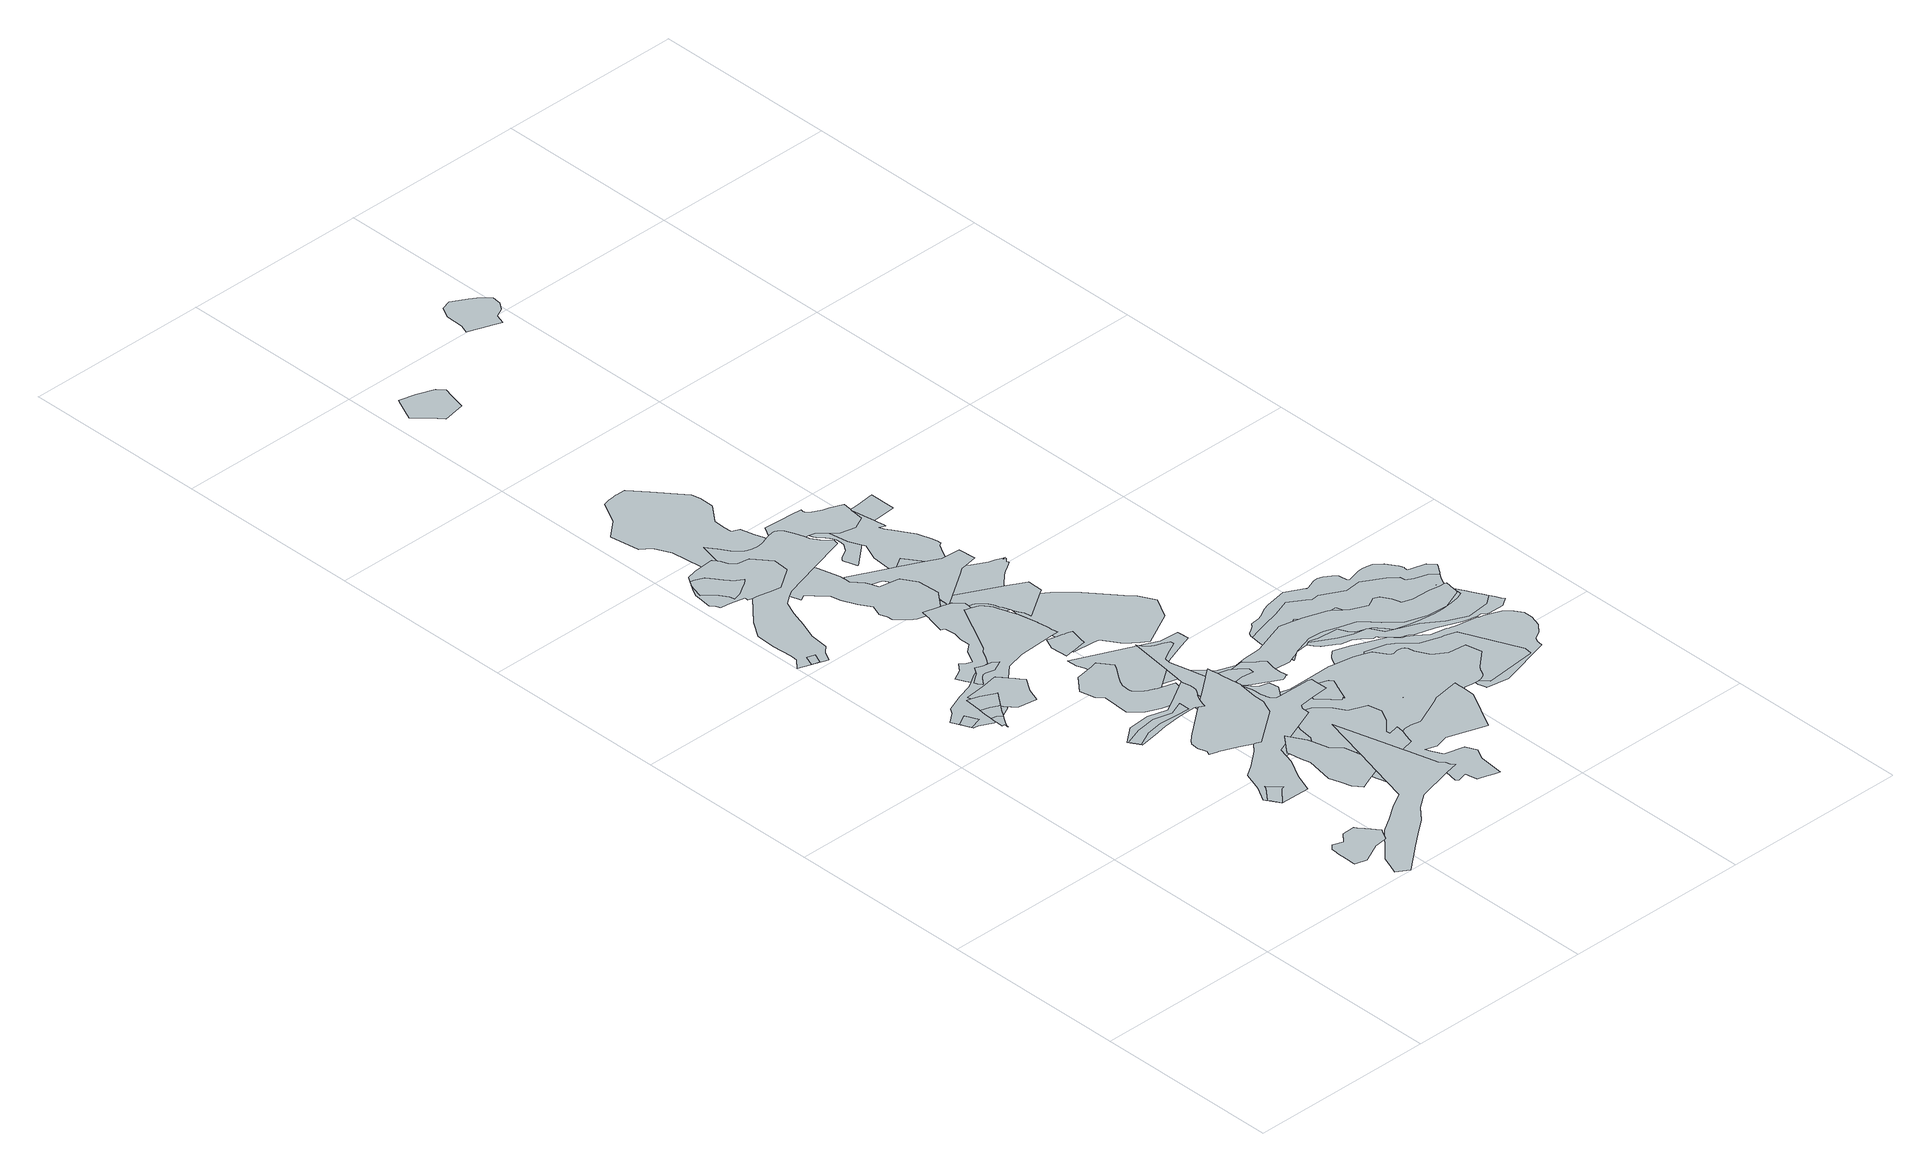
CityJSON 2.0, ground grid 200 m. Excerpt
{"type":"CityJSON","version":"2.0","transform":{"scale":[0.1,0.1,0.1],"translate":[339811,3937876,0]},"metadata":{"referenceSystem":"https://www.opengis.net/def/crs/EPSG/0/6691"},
"CityObjects":{
"object1":{"type":"GenericCityObject","attributes":{"prefecture":"14","disasterType":"2","areaType":"2","zoneNumber":82034,"zoneName":"石上沢左支4","status":"0"},"geometry":[{"type":"MultiSurface","lod":"1","boundaries":[[[0,1,2,3,4]]]}]},
"object2":{"type":"GenericCityObject","attributes":{"prefecture":"14","disasterType":"1","areaType":"1","zoneNumber":"151-H24-43008","zoneName":"青山8","status":"0"},"geometry":[{"type":"MultiSurface","lod":"1","boundaries":[[[5,6,7,8,9,10,11,12,13,14,15,16,17,18,19,20,21,22,23,24,25,26,27,28]]]}]},
"object3":{"type":"GenericCityObject","attributes":{"prefecture":"14","disasterType":"2","areaType":"2","zoneNumber":82035,"zoneName":"石上沢左支5","status":"0"},"geometry":[{"type":"MultiSurface","lod":"1","boundaries":[[[29,30,31,32,33]]]}]},
"object4":{"type":"GenericCityObject","attributes":{"prefecture":"14","disasterType":"1","areaType":"2","zoneNumber":"151-H24-43006","zoneName":"青山6","status":"0"},"geometry":[{"type":"MultiSurface","lod":"1","boundaries":[[[34,35,36,37,38,39,40,41,42,43,44,45,46]]]}]},
"object5":{"type":"GenericCityObject","attributes":{"prefecture":"14","disasterType":"1","areaType":"1","zoneNumber":"151-H24-43006","zoneName":"青山6","status":"0"},"geometry":[{"type":"MultiSurface","lod":"1","boundaries":[[[47,45,46,34,35,36,48,49,50,51,52,53,54,40,41,42,55,56,57,58,59,60,61,62]]]}]},
"object6":{"type":"GenericCityObject","attributes":{"prefecture":"14","disasterType":"2","areaType":"2","zoneNumber":82328,"zoneName":"石上沢左支2","status":"0"},"geometry":[{"type":"MultiSurface","lod":"1","boundaries":[[[63,64,65,66,67,68,69]]]}]},
"object7":{"type":"GenericCityObject","attributes":{"prefecture":"14","disasterType":"1","areaType":"1","zoneNumber":"151-H24-43006","zoneName":"青山6","status":"0"},"geometry":[{"type":"MultiSurface","lod":"1","boundaries":[[[70,71,72,73,74,75,76,77,78,79,80,81,82,83,84,85,52,86,87,38,88,35,89,90,91,92,93,94,95]]]}]},
"object8":{"type":"GenericCityObject","attributes":{"prefecture":"14","disasterType":"1","areaType":"2","zoneNumber":"151-H24-43006","zoneName":"青山6","status":"0"},"geometry":[{"type":"MultiSurface","lod":"1","boundaries":[[[96,75,76,77,97,50,98,37,88,35,89,99,100,101]]]}]},
"object9":{"type":"GenericCityObject","attributes":{"prefecture":"14","disasterType":"1","areaType":"2","zoneNumber":"151-H24-43004","zoneName":"青山4","status":"0"},"geometry":[{"type":"MultiSurface","lod":"1","boundaries":[[[102,103,104,105,106,107,108,109,110,111,112,113,114,115,116,117,118,119,120,121]]]}]},
"object10":{"type":"GenericCityObject","attributes":{"prefecture":"14","disasterType":"1","areaType":"2","zoneNumber":"151-H24-43006","zoneName":"青山6","status":"0"},"geometry":[{"type":"MultiSurface","lod":"1","boundaries":[[[122,123,124,125,126,127,128,129,130,131,132,133,134,135,136,137]]]}]},
"object11":{"type":"GenericCityObject","attributes":{"prefecture":"14","disasterType":"2","areaType":"2","zoneNumber":82331,"zoneName":"石上沢左支3","status":"0"},"geometry":[{"type":"MultiSurface","lod":"1","boundaries":[[[138,139,140,141,142,143,144,145,146,147,148]]]}]},
"object12":{"type":"GenericCityObject","attributes":{"prefecture":"14","disasterType":"2","areaType":"1","zoneNumber":82034,"zoneName":"石上沢左支4","status":"0"},"geometry":[{"type":"MultiSurface","lod":"1","boundaries":[[[46,149,90,99,150,96,151,74,152,153,154,155,156,157,158,159,160,161,162,163,164,165,166,167,168,169,170,171,172,173,174,175,176,177,178,179,180,181,182,183,184,185,186,187,188,189,124,190,127,191,192,193,194,195,196,197,198,199,200,56,201,44]]]}]},
"object13":{"type":"GenericCityObject","attributes":{"prefecture":"14","disasterType":"2","areaType":"1","zoneNumber":82327,"zoneName":"石上沢左支1","status":"0"},"geometry":[{"type":"MultiSurface","lod":"1","boundaries":[[[202,203,204,205,206,207,208,209,210,211,212,213,214,215,216,217,218,219,220,221,222,223,224,225,23,21,226,227,228,229,230,231]]]}]},
"object14":{"type":"GenericCityObject","attributes":{"prefecture":"14","disasterType":"1","areaType":"1","zoneNumber":"151-H24-43004","zoneName":"青山4","status":"0"},"geometry":[{"type":"MultiSurface","lod":"1","boundaries":[[[232,233,234,235,236,237,238,239,240,241,242,243,112,113,114,244,245,246,247,248,249,250,251,252,253,254,255,256,257,258,259,260,261,262]]]}]},
"object15":{"type":"GenericCityObject","attributes":{"prefecture":"14","disasterType":"2","areaType":"1","zoneNumber":82331,"zoneName":"石上沢左支3","status":"0"},"geometry":[{"type":"MultiSurface","lod":"1","boundaries":[[[263,264,265,266,267,268,269,270,271,272,273,274,275,276,277,278,279,280,281,282,283,284,285,286,287,288,289,290,291,292,293]]]}]},
"object16":{"type":"GenericCityObject","attributes":{"prefecture":"14","disasterType":"2","areaType":"1","zoneNumber":82035,"zoneName":"石上沢左支5","status":"0"},"geometry":[{"type":"MultiSurface","lod":"1","boundaries":[[[294,295,296,297,298,299,300,239,301,106,102,302,303,257,304,305,306,307,308,309,310,311,312,313,314,315,316,317,318,319,320,321,322,323,324,325,326,327,328,329,330,331,332,333,334,335,336,337,338,339,340,341,342]]]}]},
"object17":{"type":"GenericCityObject","attributes":{"prefecture":"14","disasterType":"1","areaType":"1","zoneNumber":"151-H24-43006","zoneName":"青山6","status":"0"},"geometry":[{"type":"MultiSurface","lod":"1","boundaries":[[[343,344,179,345,346,347,348,349,350,351,352,353,354,355,356,357,358,359,360,361,362,363,364,365,366,367,368,369,192,130,131,132,83,370,371,82,372,81,373,78,374,375,376,377]]]}]},
"object18":{"type":"GenericCityObject","attributes":{"prefecture":"14","disasterType":"1","areaType":"1","zoneNumber":"151-H24-43008","zoneName":"青山8","status":"0"},"geometry":[{"type":"MultiSurface","lod":"1","boundaries":[[[378,379,380,381,219,382,383,384,218,385,386,387,388,389,390,391,392,393,394,395,396,397,398,399,400,401,402,403,404,405]]]}]},
"object19":{"type":"GenericCityObject","attributes":{"prefecture":"14","disasterType":"1","areaType":"1","zoneNumber":"151-H24-43006","zoneName":"青山6","status":"0"},"geometry":[{"type":"MultiSurface","lod":"1","boundaries":[[[406,407,408,269,409,410,411,412,413,414,415,416,417,418,419,420,421,422,423,424,425,426,427,428,429,430,431,432,433,434,435,436,437,438,439,440,441,442,443,444,445,446,447,448,449,450,451,452,453,272,454,455,456,457,458]]]}]},
"object20":{"type":"GenericCityObject","attributes":{"prefecture":"14","disasterType":"1","areaType":"2","zoneNumber":"151-H24-43006","zoneName":"青山6","status":"0"},"geometry":[{"type":"MultiSurface","lod":"1","boundaries":[[[270,459,460,413,415,461,416,462,418,463,464,465,466,467,271,456,457,458]],[[468,469,470,431,432,471,472,442,443,473,474,475,476,477]]]}]},
"object21":{"type":"GenericCityObject","attributes":{"prefecture":"14","disasterType":"1","areaType":"1","zoneNumber":"151-H24-43008","zoneName":"青山8","status":"0"},"geometry":[{"type":"MultiSurface","lod":"1","boundaries":[[[478,479,480,481,482,483,484,485,486,487,488,489,490,491,492,493,494,495,496,289,497,498,284,499,500,501,502,503,504,505,506,507,508,509,510,511,512,513]]]}]},
"object22":{"type":"GenericCityObject","attributes":{"prefecture":"14","disasterType":"1","areaType":"1","zoneNumber":"151-H24-43006","zoneName":"青山6","status":"0"},"geometry":[{"type":"MultiSurface","lod":"1","boundaries":[[[319,262,514,515,260,516,517,317,518,519,520,521,522,523,524,525,526,527,528,529,530,531,532,354,533,534,535,352,536,537,538,539,540,541,542,543,544,545,546,547,548,549,550,551]]]}]},
"object23":{"type":"GenericCityObject","attributes":{"prefecture":"14","disasterType":"1","areaType":"1","zoneNumber":"151-H24-43003","zoneName":"青山3","status":"0"},"geometry":[{"type":"MultiSurface","lod":"1","boundaries":[[[552,553,338,554,555,556,557,558,559,560,561,562,563,564,565,566,567,568,569,570,571,572,573,574,575,576,577,578,241,579,301,580,234,581,582]]]}]},
"object24":{"type":"GenericCityObject","attributes":{"prefecture":"14","disasterType":"1","areaType":"2","zoneNumber":"151-H24-43006","zoneName":"青山6","status":"0"},"geometry":[{"type":"MultiSurface","lod":"1","boundaries":[[[583,584,585,586,587,588,589,590,591,592,593,594,595,596,597,598,599]]]}]},
"object25":{"type":"GenericCityObject","attributes":{"prefecture":"14","disasterType":"2","areaType":"1","zoneNumber":82328,"zoneName":"石上沢左支2","status":"0"},"geometry":[{"type":"MultiSurface","lod":"1","boundaries":[[[600,601,602,489,603,604,493,605,606,607,608,609,610,611,612,613,614,615,616,617,618,619,620,621,622,623,624,267,292,496,625,626,627,628,629,510,630,631,632,633,634,635,636,637,638,639,640,395,391,641,642,643,644,645,646,647,648,649,650,651,652,653,654,655,656,657,658,659,482,660,661,662,487,663,664,665,666]]]}]},
"object26":{"type":"GenericCityObject","attributes":{"prefecture":"14","disasterType":"1","areaType":"1","zoneNumber":"151-H24-43005","zoneName":"青山5","status":"0"},"geometry":[{"type":"MultiSurface","lod":"1","boundaries":[[[667,668,669,670,671,672,673,674,675,676,677,678,679,680,681,682,683,684]]]}]},
"object27":{"type":"GenericCityObject","attributes":{"prefecture":"14","disasterType":"1","areaType":"1","zoneNumber":"151-H24-43007","zoneName":"青山7","status":"0"},"geometry":[{"type":"MultiSurface","lod":"1","boundaries":[[[685,686,687,688,689,690,691,643,692,693,694,695,696,697,641,698,699,389,700,701,702,386,217,703,704,705,214,706,707,708,709,710,711,712,713,714]]]}]},
"object28":{"type":"GenericCityObject","attributes":{"prefecture":"14","disasterType":"1","areaType":"1","zoneNumber":"151-H24-43007","zoneName":"青山7","status":"0"},"geometry":[{"type":"MultiSurface","lod":"1","boundaries":[[[715,716,717,718,719,720,651,721,722,723,724,725,483,726,660,727,728,729,730,731,732,733,734,735,736,737,738,739,740,478]]]}]},
"object29":{"type":"GenericCityObject","attributes":{"prefecture":"14","disasterType":"2","areaType":"1","zoneNumber":82602,"zoneName":"石上沢右支3","status":"0"},"geometry":[{"type":"MultiSurface","lod":"1","boundaries":[[[411,741,742,622,608,743,744,745,746,747,619,621,748,749,750,751,444,473,752,753,754,755,756,757,758,468,759,760,761,762,763,464,764,765,766,460]]]}]},
"object30":{"type":"GenericCityObject","attributes":{"prefecture":"14","disasterType":"2","areaType":"1","zoneNumber":82333,"zoneName":"石上沢右支5","status":"0"},"geometry":[{"type":"MultiSurface","lod":"1","boundaries":[[[348,767,768,769,770,771,772,773,774,775,776,777,778,779,549,780,781,782,589,783,784,588,546,785,786,544,787,788,789,790,791,792,793,794,795,796,797,798,799,800,801,802,537,803,804,805,350,806,807]]]}]},
"object31":{"type":"GenericCityObject","attributes":{"prefecture":"14","disasterType":"2","areaType":"1","zoneNumber":82332,"zoneName":"石上沢右支4","status":"0"},"geometry":[{"type":"MultiSurface","lod":"1","boundaries":[[[808,809,810,767,539,811,812,538,813,814,815,349,807,816,817,818,819,820,821,822,823,824,825,345,826,827,828,829,830,831,832,833,834,835,836,837,838,839,840,841,842]]]}]},
"object32":{"type":"GenericCityObject","attributes":{"prefecture":"14","disasterType":"1","areaType":"1","zoneNumber":"151-H24-43007","zoneName":"青山7","status":"0"},"geometry":[{"type":"MultiSurface","lod":"1","boundaries":[[[843,844,845,846,847,848,849,850,851,852,853,854,601,855,488,856,857,858,859,860,861,862,661,484,863,864,865,866,867,868,869]]]}]},
"object33":{"type":"GenericCityObject","attributes":{"prefecture":"14","disasterType":"1","areaType":"1","zoneNumber":"151-H24-43002","zoneName":"青山2","status":"0"},"geometry":[{"type":"MultiSurface","lod":"1","boundaries":[[[870,871,872,873,874,875,876,877,878,879,880,881,882,883]]]}]},
"object34":{"type":"GenericCityObject","attributes":{"prefecture":"14","disasterType":"1","areaType":"1","zoneNumber":"151-H24-43005","zoneName":"青山5","status":"0"},"geometry":[{"type":"MultiSurface","lod":"1","boundaries":[[[884,885,886,887,810,888,889,890,891,892,893,894,895,896,897,898,899,900,901,902,770,903,904,905,906,907,908,909,775,910,776,911,912,543,797,913,536,351,818,822,914,181,915,344,166,837,916,917,918]]]}]},
"object35":{"type":"GenericCityObject","attributes":{"prefecture":"14","disasterType":"1","areaType":"1","zoneNumber":"151-H24-43007","zoneName":"青山7","status":"0"},"geometry":[{"type":"MultiSurface","lod":"1","boundaries":[[[919,920,921,922,923,924,925,926,927,928,929,710,930,931,215,932,705,933,934,935,207,936,937,938,939,940,941,942,943,944,945,946,947,948,949,950,951,952,953,954,955,956,957]]]}]},
"object36":{"type":"GenericCityObject","attributes":{"prefecture":"14","disasterType":"2","areaType":"2","zoneNumber":82602,"zoneName":"石上沢右支3","status":"0"},"geometry":[{"type":"MultiSurface","lod":"1","boundaries":[[[958,613,959,960,961,611,962,963,964]]]}]},
"object37":{"type":"GenericCityObject","attributes":{"prefecture":"14","disasterType":"1","areaType":"1","zoneNumber":"151-H24-43005","zoneName":"青山5","status":"0"},"geometry":[{"type":"MultiSurface","lod":"1","boundaries":[[[965,966,967,968,969,970,971,972,973,974,975,976,977,978,979,980,337,553,981,552,982,329,983,984,985,986,987,988]]]}]},
"object38":{"type":"GenericCityObject","attributes":{"prefecture":"14","disasterType":"1","areaType":"1","zoneNumber":"151-H24-43007","zoneName":"青山7","status":"0"},"geometry":[{"type":"MultiSurface","lod":"1","boundaries":[[[989,990,991,992,993,994,995,996,997,998,648,999,646,1000,1001,1002,1003,1004,1005,1006,1007,1008,1009,1010,1011]]]}]},
"object39":{"type":"GenericCityObject","attributes":{"prefecture":"14","disasterType":"1","areaType":"1","zoneNumber":"151-H24-43005","zoneName":"青山5","status":"0"},"geometry":[{"type":"MultiSurface","lod":"1","boundaries":[[[1012,1013,1014,1015,1016,1017,842,1018,1019,1020,1021,1022,1023,885,1024,1025,916,838,1026,1027,161,1028,154,668,1029,1030,674,1031,1032,1033,1034,1035,1036,1037,1038,1039,1040]]]}]},
"object40":{"type":"GenericCityObject","attributes":{"prefecture":"14","disasterType":"1","areaType":"2","zoneNumber":"151-H24-43007","zoneName":"青山7","status":"0"},"geometry":[{"type":"MultiSurface","lod":"1","boundaries":[[[1041,848,849,1042,1043,1044,1045,1046,1047]]]}]},
"object41":{"type":"GenericCityObject","attributes":{"prefecture":"14","disasterType":"2","areaType":"1","zoneNumber":82329,"zoneName":"石上沢右支1","status":"0"},"geometry":[{"type":"MultiSurface","lod":"1","boundaries":[[[1048,655,480,736,1049,626,1050,286,498,1051,283,499,1052,1053,1054,1055,628,1056,1057,511,1058,1059,1060,1061,1062,639,1063,398,1064,1065,1066,1067,1068,1069,1070,1071,1072,1073,1074,380,220,1075,933,213,1076,1077,1078,1079,1080,1081,1082,957,1083,1084,1085,1086,1087,1088,1089,1090,1091,1092,1093,1094,1095,1096,1097,1098,1099,1100,1101,1102,1103,1104,1105,1106,1107,1108,1109,1110,1111,1112,721]]]}]},
"object42":{"type":"GenericCityObject","attributes":{"prefecture":"14","disasterType":"1","areaType":"1","zoneNumber":"151-H24-43005","zoneName":"青山5","status":"0"},"geometry":[{"type":"MultiSurface","lod":"1","boundaries":[[[1113,1114,1115,967,1116,1117,1118,1119,985,1120,1121,1122,1123,1124,777,911,1125,1126,1127,1128,1129,907,1130,1131,773,1132,1133,1134,1135,1136,1137,1138,1139,1140,1141,1142,1143,1144]]]}]},
"object43":{"type":"GenericCityObject","attributes":{"prefecture":"14","disasterType":"1","areaType":"2","zoneNumber":"151-H24-43007","zoneName":"青山7","status":"0"},"geometry":[{"type":"MultiSurface","lod":"1","boundaries":[[[1145,1146,1147,1148,1149,992,993,994]]]}]},
"object44":{"type":"GenericCityObject","attributes":{"prefecture":"14","disasterType":"2","areaType":"1","zoneNumber":82334,"zoneName":"石上沢右支6","status":"0"},"geometry":[{"type":"MultiSurface","lod":"1","boundaries":[[[1150,1151,1152,1153,1154,1155,983,1156,1157,1158,1159,1160,1161,1162,1163,1164,1165,1166,1167,1168,1169,1170,1171,1172,1173,1174,1121,1175,1176,1113,1177,1178,1179,1180,968,1116,1181,1118]]]}]},
"object45":{"type":"GenericCityObject","attributes":{"prefecture":"14","disasterType":"2","areaType":"2","zoneNumber":82333,"zoneName":"石上沢右支5","status":"0"},"geometry":[{"type":"MultiSurface","lod":"1","boundaries":[[[1182,1131,908,1183,1184,1129,904,1185,1186,1187,1188]]]}]},
"object46":{"type":"GenericCityObject","attributes":{"prefecture":"14","disasterType":"1","areaType":"1","zoneNumber":"151-H24-43007","zoneName":"青山7","status":"0"},"geometry":[{"type":"MultiSurface","lod":"1","boundaries":[[[1189,1190,1191,1192,1193,1194,1195,1196,1197,1198,926,1199,1200,1201,1202,1203,1204,1205,1206,925]]]}]},
"object47":{"type":"GenericCityObject","attributes":{"prefecture":"14","disasterType":"2","areaType":"1","zoneNumber":82330,"zoneName":"石上沢右支2","status":"0"},"geometry":[{"type":"MultiSurface","lod":"1","boundaries":[[[623,742,1207,1208,1209,1210,1211,1212,1213,1214,1215,1216,1217,1218,1219,1220,1221,1222,1223,1224,741,1225,1226,624,1227,1228,1229,1230,1231,1232,1233,1234,1235,495,625,1236,1237,1050,1238,1239,627,1049,735,727,862,662,486,1240,1045,1047,1241,846,1242,1243,1244,1245,1246,1247,1248,1249,1250,1251,1252,1253,1254,1255,1256,1257,1258,1259,1260,1261,1262,1263,1264,1265,1266,1267,1268,1269,1270,1271,1272,1273,1274,1275,1276,1277,1278,1279,1280,1281,1282,1283,1284,1285,1286,1287,1288,490,492,606]]]}]},
"object48":{"type":"GenericCityObject","attributes":{"prefecture":"14","disasterType":"1","areaType":"2","zoneNumber":"151-H24-43007","zoneName":"青山7","status":"0"},"geometry":[{"type":"MultiSurface","lod":"1","boundaries":[[[1289,1290,1291,1292,1293,1294,1295,1296,1297,1298,1299,1300,1107,1301,1302,1303,1304,1305,1306,1307,1308,1309,1310,1311,1312,1313,1314,1315,1316,1087,1317,1318]]]}]},
"object49":{"type":"GenericCityObject","attributes":{"prefecture":"14","disasterType":"1","areaType":"1","zoneNumber":"151-H24-43007","zoneName":"青山7","status":"0"},"geometry":[{"type":"MultiSurface","lod":"1","boundaries":[[[1319,1320,1321,1322,1323,1324,1325,1326,1327,1328,1329,1330,1331,1332,1333,1334,1335,1336,1337,1338,1339,1340,1341,1342,1343,1344,1345,1346,1347,1348,1349,1350,1109,1351,1352,1353,1354,1355,1356,1357,921,1358,919,1359,1360,1085,1361,1362,1363,1364,1365,1366,1367]]]}]},
"object50":{"type":"GenericCityObject","attributes":{"prefecture":"14","disasterType":"1","areaType":"2","zoneNumber":"151-H24-43007","zoneName":"青山7","status":"0"},"geometry":[{"type":"MultiSurface","lod":"1","boundaries":[[[1368,1369,1370,1371,1372,1373,1374,1375,1284,1376,1377,1378,1379,1380,1381,1281,1382,1280,1383,1384,1277,1385,1276,1386,1387,1388,1389,1390,1391,1392,1393,1394,1260,1395,1261,1396,1397,1398,1264,1399,1400,1401,1402,1403,1404,1405,1406,1407,1408,1409,1410,1411]]]}]},
"object51":{"type":"GenericCityObject","attributes":{"prefecture":"14","disasterType":"1","areaType":"1","zoneNumber":"151-H24-43007","zoneName":"青山7","status":"0"},"geometry":[{"type":"MultiSurface","lod":"1","boundaries":[[[1412,1413,1414,1415,1416,1417,1418,1419,1420,1421,1422,1423,1424,1372,1373,1374,1375,1284,1376,1377,1378,1243,1425,1244,1426,1245,1427,1428,1429,1430,1431,1432,1433,1434,1435,1436,1437,1438,1439,1440,1441,1442,1443,1444,1445,1446,1447,1448,1449,1450,1451,1452,1453,1454,1455,1395,1261,1396,1397,1398,1264,1399,1400,1401,1456,1457,1458,1459,1460,1461,1462,1463,1464,1465,1466,1467,1468,1469,1470,1471,1472,1473,1474,1475,1476,1477,1478,1479,1480,1481,1482,1483,1484]]]}]},
"object52":{"type":"GenericCityObject","attributes":{"prefecture":"14","disasterType":"1","areaType":"2","zoneNumber":"151-H24-43007","zoneName":"青山7","status":"0"},"geometry":[{"type":"MultiSurface","lod":"1","boundaries":[[[1485,1486,1487,1254,1488,1489,1250,1490,1491,1492,1248,1429,1493,1494,1495,1439,1496,1441,1497,1498,1499,1500,1501,1502,1503,1504,1505,1506,1262,1507,1396,1508,1509,1510,1394,1511,1512,1513]]]}]},
"object53":{"type":"GenericCityObject","attributes":{"prefecture":"14","disasterType":"1","areaType":"1","zoneNumber":"151-H24-43007","zoneName":"青山7","status":"0"},"geometry":[{"type":"MultiSurface","lod":"1","boundaries":[[[1514,1515,1516,1517,1518,1519,1491,1492,1247,1520,1428,1521,1522,1523,1524,1525,1526,1527,1528,1529,1530,1531,1532,1533,1534,1535,1536,1537,1538,1539,1540,1541,1542,1543,1544,1545,1546,1547,1548,1549,1550,1551,1552,1553,1503,1504,1505,1506,1262,1507,1396,1508,1509,1265,1554,1555,1556,1557,1558,1559,1560,1269,1390,1561,1562,1563]]]}]},
"object54":{"type":"GenericCityObject","attributes":{"prefecture":"14","disasterType":"1","areaType":"1","zoneNumber":"151-H24-42005","zoneName":"三ヶ木5","status":"0"},"geometry":[{"type":"MultiSurface","lod":"1","boundaries":[[[1564,1565,1566,1567,1568,1569,1570,1571,1572,1573,1574,1575,1576,1577,1578]]]}]}
},
"vertices":[
[584,4556,0],[461,4489,0],[482,4442,0],[508,4383,0],[643,4427,0],
[1932,818,0],[1916,839,0],[1778,839,0],[1693,744,0],[1583,781,0],[1538,732,0],[1536,696,0],[1533,633,0],[1529,556,0],[1528,543,0],[1528,498,0],[1527,455,0],[1526,425,0],[1656,394,0],[1665,399,0],[1858,494,0],[1993,512,0],[2006,514,0],[2020,540,0],[2060,615,0],[2073,639,0],[2041,680,0],[2011,717,0],[1978,760,0],
[190,6214,0],[145,6102,0],[193,6086,0],[225,6075,0],[273,6185,0],
[892,4391,0],[928,4439,0],[933,4445,0],[927,4448,0],[918,4452,0],[843,4488,0],[747,4519,0],[740,4451,0],[733,4358,0],[799,4348,0],[835,4313,0],[838,4311,0],[842,4317,0],
[793,4244,0],[940,4455,0],[1051,4602,0],[1038,4608,0],[899,4678,0],[816,4704,0],[769,4719,0],[749,4535,0],[729,4303,0],[728,4288,0],[727,4274,0],[722,4203,0],[753,4205,0],[749,4155,0],[753,4170,0],[782,4227,0],
[1899,1739,0],[1778,1863,0],[1768,1831,0],[1648,1687,0],[1667,1655,0],[1714,1570,0],[1867,1729,0],
[1385,4574,0],[1372,4590,0],[1322,4652,0],[1306,4672,0],[1282,4700,0],[1278,4705,0],[1274,4711,0],[1248,4745,0],[1239,4756,0],[1226,4773,0],[1207,4798,0],[1199,4797,0],[1152,4789,0],[1057,4774,0],[976,4761,0],[804,4741,0],[883,4501,0],[901,4475,0],[925,4442,0],[943,4418,0],[965,4393,0],[969,4389,0],[992,4362,0],[1035,4314,0],[1233,4283,0],[1288,4431,0],
[1267,4687,0],[1092,4647,0],[974,4561,0],[976,4415,0],[1121,4404,0],[1184,4548,0],
[542,7409,0],[581,7433,0],[623,7467,0],[633,7475,0],[567,7512,0],[561,7516,0],[485,7604,0],[440,7671,0],[384,7747,0],[289,7791,0],[251,7796,0],[228,7759,0],[224,7754,0],[204,7701,0],[169,7579,0],[242,7519,0],[292,7459,0],[343,7377,0],[356,7324,0],[444,7349,0],
[1363,4967,0],[1346,4985,0],[1267,4992,0],[1250,4993,0],[1173,5026,0],[1134,4968,0],[1121,4949,0],[1063,4910,0],[1007,4861,0],[1022,4831,0],[1047,4790,0],[1111,4868,0],[1150,4901,0],[1191,4902,0],[1283,4878,0],[1400,4934,0],
[1979,3270,0],[1778,3321,0],[1567,3293,0],[1371,3220,0],[1403,3162,0],[1427,3117,0],[1599,3201,0],[1782,3230,0],[1975,3221,0],[2127,3216,0],[2126,3332,0],
[954,4374,0],[1082,4610,0],[1270,4688,0],[1417,4829,0],[1623,4880,0],[2030,4902,0],[2106,4906,0],[2102,4922,0],[2096,4942,0],[2092,4974,0],[2095,5001,0],[2091,5037,0],[2078,5130,0],[2076,5147,0],[2047,5300,0],[2037,5349,0],[2001,5446,0],[1996,5462,0],[1967,5545,0],[1955,5589,0],[1948,5601,0],[1939,5619,0],[1922,5640,0],[1906,5660,0],[1888,5679,0],[1872,5691,0],[1853,5702,0],[1838,5708,0],[1822,5714,0],[1802,5720,0],[1799,5720,0],[1773,5730,0],[1742,5740,0],[1735,5743,0],[1477,5252,0],[1445,5192,0],[1410,5161,0],[1393,5138,0],[1366,5086,0],[1347,5049,0],[1308,4998,0],[1155,4977,0],[1097,4955,0],[992,4890,0],[927,4850,0],[758,4798,0],[573,4722,0],[533,4666,0],[421,4577,0],[516,4362,0],[568,4358,0],[706,4290,0],[775,4283,0],
[2116,244,0],[2255,356,0],[2436,495,0],[2567,643,0],[2728,761,0],[3120,862,0],[3268,901,0],[3235,927,0],[3220,984,0],[3200,1010,0],[3180,1024,0],[3095,1354,0],[3083,1403,0],[3046,1547,0],[2896,2129,0],[2768,1651,0],[2756,1608,0],[2684,1339,0],[2631,1141,0],[2572,921,0],[2397,823,0],[2234,706,0],[2106,628,0],[2090,612,0],[1943,460,0],[1780,289,0],[1733,165,0],[1701,82,0],[1826,5,0],[1986,136,0],
[1018,7322,0],[1029,7495,0],[958,7585,0],[884,7680,0],[751,7698,0],[695,7762,0],[669,7829,0],[652,7854,0],[622,7897,0],[486,7886,0],[393,7879,0],[287,7852,0],[186,7698,0],[184,7696,0],[145,7619,0],[141,7609,0],[131,7551,0],[113,7407,0],[136,7386,0],[155,7355,0],[166,7323,0],[171,7312,0],[276,7298,0],[434,7263,0],[427,7227,0],[479,7217,0],[525,7208,0],[641,7185,0],[671,7179,0],[778,7159,0],[1002,7311,0],
[2383,3385,0],[2390,3424,0],[2384,3467,0],[2378,3524,0],[2374,3551,0],[2373,3562,0],[2308,3524,0],[2154,3434,0],[2084,3393,0],[2039,3367,0],[1983,3334,0],[1775,3385,0],[1539,3371,0],[1364,3230,0],[1432,3102,0],[1624,3132,0],[1785,3167,0],[1973,3185,0],[2127,3192,0],[2178,3190,0],[2185,3186,0],[2210,3171,0],[2261,3141,0],[2267,3162,0],[2272,3181,0],[2285,3217,0],[2293,3236,0],[2306,3265,0],[2331,3314,0],[2343,3328,0],[2366,3357,0],
[965,7778,0],[924,7804,0],[895,7829,0],[865,7859,0],[783,7989,0],[732,8065,0],[711,8095,0],[621,7731,0],[508,7271,0],[501,7241,0],[226,6939,0],[102,6752,0],[91,6544,0],[105,6328,0],[97,6246,0],[8,6149,0],[310,6045,0],[365,6153,0],[435,6214,0],[457,6418,0],[529,6604,0],[586,6786,0],[648,6940,0],[741,7004,0],[807,7050,0],[1207,7165,0],[1622,7284,0],[1629,7297,0],[1633,7317,0],[1636,7342,0],[1632,7355,0],[1599,7382,0],[1565,7419,0],[1534,7467,0],[1501,7527,0],[1490,7564,0],[1485,7579,0],[1454,7673,0],[1418,7768,0],[1402,7786,0],[1372,7808,0],[1351,7825,0],[1328,7825,0],[1261,7807,0],[1217,7795,0],[1210,7793,0],[1140,7768,0],[1076,7757,0],[1015,7763,0],
[1757,5451,0],[1768,5525,0],[1806,5761,0],[1813,5809,0],[1727,5899,0],[1704,5905,0],[1685,5911,0],[1684,5911,0],[1631,5926,0],[1610,5932,0],[1438,5980,0],[1425,5916,0],[1415,5863,0],[1414,5863,0],[1389,5765,0],[1363,5668,0],[1405,5654,0],[1413,5532,0],[1389,5433,0],[1393,5329,0],[1300,5251,0],[1228,5108,0],[1167,5128,0],[1112,5175,0],[1044,5093,0],[925,5026,0],[969,4937,0],[1061,4768,0],[1096,4712,0],[1188,4838,0],[1209,4763,0],[1304,4741,0],[1466,4877,0],[1559,4971,0],[1747,5203,0],
[2518,1269,0],[2538,1277,0],[2588,1299,0],[2641,1321,0],[2686,1340,0],[2780,1387,0],[2795,1508,0],[2753,1616,0],[2743,1669,0],[2719,1792,0],[2622,1881,0],[2575,2069,0],[2564,2113,0],[2488,2256,0],[2462,2304,0],[2411,2244,0],[2398,2228,0],[2387,2214,0],[2356,2175,0],[2293,2098,0],[2297,2065,0],[2315,1937,0],[2340,1838,0],[2286,1547,0],[2324,1420,0],[2357,1318,0],[2426,1231,0],[2439,1236,0],
[2213,3379,0],[2236,3384,0],[2301,3492,0],[2321,3585,0],[2195,3624,0],[2182,3628,0],[2150,3638,0],[2120,3650,0],[2117,3651,0],[2084,3664,0],[2079,3666,0],[2073,3668,0],[2064,3672,0],[2048,3680,0],[2031,3692,0],[2002,3716,0],[1967,3749,0],[1957,3759,0],[1944,3780,0],[1941,3793,0],[1940,3820,0],[1944,3872,0],[1948,3897,0],[1958,3924,0],[1969,3944,0],[1983,3967,0],[1984,3970,0],[1992,3982,0],[2021,4025,0],[2063,4082,0],[2080,4107,0],[2091,4123,0],[2093,4125,0],[2107,4146,0],[2123,4174,0],[2018,4314,0],[1958,4303,0],[1919,4295,0],[1899,4292,0],[1842,4282,0],[1774,4270,0],[1743,4265,0],[1603,4100,0],[1641,3933,0],[1702,3858,0],[1683,3576,0],[1811,3457,0],[1950,3393,0],[2046,3365,0],[2062,3360,0],[2122,3359,0],[2129,3359,0],[2171,3368,0],
[2139,3489,0],[2127,3589,0],[2079,3665,0],[2065,3672,0],[2054,3668,0],[2027,3658,0],[1983,3641,0],[1868,3592,0],[1984,3482,0],[1915,3936,0],[1925,3940,0],[1966,3959,0],[1940,4058,0],[1965,4149,0],[1902,4275,0],[1784,4136,0],[1799,3997,0],[1849,3913,0],[1878,3924,0],
[2649,2719,0],[2694,2823,0],[2695,2911,0],[2696,2953,0],[2724,3134,0],[2724,3139,0],[2726,3146,0],[2728,3162,0],[2728,3166,0],[2724,3196,0],[2705,3369,0],[2699,3421,0],[2691,3493,0],[2685,3540,0],[2662,3522,0],[2589,3465,0],[2575,3455,0],[2342,3273,0],[2334,3268,0],[2291,3234,0],[2228,3185,0],[2181,3149,0],[1958,2976,0],[1879,2915,0],[1797,2842,0],[1763,2801,0],[1757,2716,0],[1789,2621,0],[1764,2573,0],[1850,2551,0],[1860,2547,0],[2035,2471,0],[2171,2412,0],[2194,2402,0],[2240,2382,0],[2627,2669,0],
[958,7342,0],[654,7215,0],[710,7094,0],[710,7092,0],[748,6984,0],[780,6890,0],[780,6889,0],[845,6923,0],[908,6846,0],[1010,6754,0],[1035,6633,0],[1097,6479,0],[1176,6349,0],[1127,6231,0],[1157,6148,0],[1162,6096,0],[1295,5959,0],[1331,5942,0],[1389,5926,0],[1464,5905,0],[1465,5904,0],[1556,5868,0],[1619,5941,0],[1687,6022,0],[1689,6025,0],[1702,6041,0],[1756,6105,0],[1740,6346,0],[1649,6498,0],[1618,6505,0],[1540,6520,0],[1429,6542,0],[1401,6616,0],[1379,6673,0],[1289,6784,0],[1287,6838,0],[1284,6903,0],[1225,7152,0],
[1251,7675,0],[1229,7751,0],[1209,7822,0],[1181,7921,0],[1169,7964,0],[1143,8060,0],[1065,8100,0],[1060,8190,0],[1067,8242,0],[1067,8315,0],[1217,8503,0],[1223,8664,0],[1201,8763,0],[962,9054,0],[812,9230,0],[713,9235,0],[709,9235,0],[644,9226,0],[628,9224,0],[609,9221,0],[530,9202,0],[434,9016,0],[402,8955,0],[217,8803,0],[263,8481,0],[366,8407,0],[450,8230,0],[488,7871,0],[640,7711,0],[1004,7567,0],[1256,7660,0],
[1520,6238,0],[1539,6247,0],[1458,6378,0],[1352,6487,0],[1297,6623,0],[1282,6649,0],[1243,6714,0],[1226,6742,0],[1203,6859,0],[1161,6836,0],[1143,6826,0],[1176,6710,0],[1226,6579,0],[1294,6444,0],[1281,6289,0],[1334,6177,0],[1479,6218,0],
[2880,3347,0],[2835,3378,0],[2808,3397,0],[2683,3425,0],[2594,3446,0],[2575,3525,0],[2551,3632,0],[2503,3854,0],[2504,3862,0],[2517,3920,0],[2607,3975,0],[2688,4016,0],[2736,4039,0],[2734,4073,0],[2734,4079,0],[2661,4110,0],[2595,4130,0],[2539,4167,0],[2500,4214,0],[2490,4233,0],[2474,4264,0],[2471,4242,0],[2408,3792,0],[2406,3778,0],[2384,3621,0],[2333,3255,0],[2315,3134,0],[2304,3055,0],[2223,2474,0],[2222,2470,0],[2091,2319,0],[1916,2178,0],[1789,2098,0],[1717,1883,0],[1625,1727,0],[1714,1567,0],[2031,1563,0],[2109,1766,0],[2224,1977,0],[2252,2070,0],[2282,2171,0],[2650,2322,0],[2873,2414,0],[2871,2464,0],[2870,2497,0],[2897,2539,0],[3056,2557,0],[3252,2578,0],[3251,2677,0],[3250,2760,0],[3217,2774,0],[2867,2778,0],[2824,2778,0],[2785,2812,0],[2765,2862,0],[2764,2871,0],[2756,2918,0],[2753,2961,0],[2754,2994,0],[2751,3031,0],[2722,3142,0],[2718,3155,0],[2716,3163,0],[2730,3219,0],[2819,3232,0],[2948,3213,0],[2955,3276,0],
[2044,4857,0],[2038,4859,0],[2009,4866,0],[1947,4881,0],[1895,4765,0],[1905,4580,0],[1943,4586,0],[1991,4593,0],[2003,4595,0],[2067,4605,0],[2133,4615,0],[2167,4621,0],[2178,4693,0],[2210,4817,0],[2169,4827,0],[2139,4834,0],[2135,4834,0],[2111,4841,0],
[3287,1830,0],[3364,1963,0],[3335,2110,0],[3149,2189,0],[3077,2309,0],[2952,2434,0],[2937,2441,0],[2858,2468,0],[2846,2472,0],[2804,2481,0],[2795,2479,0],[2704,2464,0],[2694,2462,0],[2632,2266,0],[2613,2114,0],[2507,1990,0],[2548,1855,0],[2639,1744,0],[2805,1624,0],[2928,1369,0],[2967,1377,0],[3225,1434,0],[3234,1465,0],[3255,1530,0],[3275,1591,0],[3279,1603,0],[3284,1621,0],[3294,1689,0],[3174,1658,0],[3175,1709,0],
[2652,2720,0],[2718,2738,0],[2730,2740,0],[2758,2745,0],[2794,2752,0],[2857,2764,0],[2898,2819,0],[2950,2890,0],[2932,2988,0],[2830,3020,0],[2736,3128,0],[2722,3141,0],[2703,3160,0],[2691,3172,0],[2664,3185,0],[2658,3188,0],[2636,3199,0],[2617,3195,0],[2534,3177,0],[2519,3174,0],[2502,3107,0],[2483,3035,0],[2477,3010,0],[2418,2884,0],[2467,2742,0],[2633,2715,0],
[2225,3660,0],[2399,3785,0],[2527,3878,0],[2701,3944,0],[2896,4010,0],[2883,4134,0],[2679,4150,0],[1856,4514,0],[1854,4470,0],[1863,4405,0],[1890,4332,0],[1906,4259,0],[1907,4188,0],[1884,4112,0],[1885,4059,0],[1896,4033,0],[1913,3989,0],[1914,3963,0],[1918,3884,0],[1917,3789,0],[1928,3755,0],[1944,3738,0],[1988,3691,0],[2031,3654,0],[2082,3615,0],[2123,3585,0],
[1816,5982,0],[2102,6175,0],[2168,6221,0],[2228,6231,0],[2367,6256,0],[2353,6448,0],[2187,6456,0],[2151,6457,0],[2005,6528,0],[1759,6648,0],[1697,6678,0],[1305,6869,0],[1292,6846,0],[1275,6818,0],[1259,6778,0],[1246,6737,0],[1240,6694,0],[1230,6663,0],[1515,6585,0],[1542,6532,0],[1534,6494,0],[1518,6448,0],[1516,6422,0],[1515,6405,0],[1518,6388,0],[1526,6365,0],[1535,6342,0],[1542,6305,0],[1557,6262,0],[1583,6202,0],[1596,6177,0],[1612,6143,0],[1627,6118,0],[1659,6076,0],[1679,6049,0],[1685,6029,0],[1690,6001,0],[1688,5981,0],[1686,5937,0],[1682,5890,0],[1683,5891,0],
[2454,5477,0],[2463,5647,0],[2252,5756,0],[1679,6053,0],[1682,6040,0],[1691,6006,0],[1688,5973,0],[1685,5916,0],[1683,5881,0],[1686,5860,0],[1691,5848,0],[1698,5830,0],[1709,5810,0],[1726,5796,0],[1735,5790,0],[1744,5784,0],[1766,5772,0],[1805,5761,0],[1844,5752,0],[1868,5742,0],[1889,5730,0],[1907,5715,0],[1922,5701,0],[1945,5675,0],[1971,5636,0],[1992,5595,0],[1995,5556,0],[2005,5541,0],[2039,5455,0],[2042,5449,0],[2049,5430,0],[2072,5376,0],[2095,5325,0],[2107,5253,0],[2405,5446,0],
[3125,3058,0],[3125,3067,0],[3126,3100,0],[3127,3110,0],[3127,3121,0],[3133,3149,0],[3139,3176,0],[3146,3210,0],[3155,3247,0],[3105,3291,0],[3055,3319,0],[2981,3399,0],[2816,3375,0],[2661,3367,0],[2663,3324,0],[2665,3267,0],[2666,3218,0],[2684,3197,0],[2707,3168,0],[2712,3162,0],[2747,3119,0],[2834,3066,0],[3062,2941,0],[3086,2948,0],[3124,2975,0],[3137,2968,0],[3133,2997,0],
[673,11235,0],[691,11304,0],[713,11387,0],[739,11484,0],[673,11557,0],[496,11628,0],[317,11671,0],[311,11658,0],[274,11580,0],[238,11504,0],[195,11413,0],[323,11285,0],[427,11165,0],[666,11207,0],
[2160,5597,0],[2170,5617,0],[2216,5706,0],[2243,5743,0],[2269,5778,0],[2378,5881,0],[2440,5924,0],[2460,5936,0],[2518,5974,0],[2545,5988,0],[2545,6002,0],[2536,6019,0],[2565,6051,0],[2525,6066,0],[2572,6070,0],[2537,6082,0],[2477,6103,0],[2420,6123,0],[2265,6199,0],[2187,6267,0],[2148,6306,0],[2148,6307,0],[2137,6323,0],[2131,6332,0],[2100,6380,0],[2040,6474,0],[1878,6726,0],[1703,6613,0],[1622,6560,0],[1583,5988,0],[1753,5767,0],[1664,5554,0],[2052,5446,0],[2144,5420,0],[2152,5511,0],
[4145,1749,0],[4147,1812,0],[4082,1801,0],[4048,1796,0],[3966,1782,0],[3868,1765,0],[3806,1736,0],[3521,1607,0],[3504,1599,0],[3403,1619,0],[3326,1621,0],[3247,1591,0],[3105,1578,0],[2955,1500,0],[2976,1284,0],[2991,1137,0],[3131,921,0],[3094,727,0],[3119,701,0],[3225,731,0],[3239,655,0],[3250,601,0],[3265,596,0],[3345,571,0],[3381,559,0],[3415,548,0],[3476,529,0],[3505,799,0],[3521,830,0],[3569,920,0],[3516,1034,0],[3305,1091,0],[3256,1192,0],[3229,1263,0],[3347,1220,0],[3495,1262,0],[3904,1129,0],[4140,1566,0],[4144,1693,0],
[2886,4099,0],[2688,4066,0],[2503,4100,0],[2512,4019,0],[2693,4016,0],[2891,4047,0],[2888,4074,0],
[2058,7424,0],[2072,7519,0],[2079,7572,0],[2081,7583,0],[2081,7585,0],[2096,7684,0],[1961,7737,0],[1899,7754,0],[1803,7799,0],[1757,7835,0],[1750,7866,0],[1755,7893,0],[1655,7899,0],[1503,7909,0],[1442,7912,0],[1325,7919,0],[1203,7705,0],[1404,7579,0],[1526,7558,0],[1604,7545,0],[1685,7463,0],[1757,7388,0],[1923,7354,0],[2058,7420,0],
[3303,2437,0],[3313,2460,0],[3324,2489,0],[3331,2505,0],[3334,2509,0],[3356,2559,0],[3366,2581,0],[3378,2606,0],[3350,2641,0],[3259,2675,0],[3100,2716,0],[3048,2529,0],[3097,2481,0],[3119,2459,0],[3162,2416,0],[3172,2406,0],[3229,2343,0],[3230,2342,0],[3245,2354,0],[3259,2366,0],[3263,2367,0],[3264,2345,0],[3292,2411,0],
[3101,4628,0],[3019,4802,0],[2970,4841,0],[2856,4992,0],[2687,5195,0],[2490,5391,0],[2390,5456,0],[2373,5492,0],[2309,5531,0],[2287,5543,0],[2260,5557,0],[2198,5599,0],[2107,5658,0],[2095,5666,0],[2039,5375,0],[2080,5134,0],[2020,4956,0],[2045,4820,0],[1975,4669,0],[1994,4580,0],[2220,4560,0],[2291,4554,0],[2397,4379,0],[2471,4313,0],[2524,4265,0],[2529,4260,0],[2602,4217,0],[2609,4213,0],[2978,4403,0],
[3106,3146,0],[3106,3200,0],[3040,3199,0],[3035,3159,0],[3032,3124,0],[3031,3113,0],[3049,3121,0],
[2810,2844,0],[2405,3081,0],[2293,3147,0],[2187,3209,0],[2173,3065,0],[2168,2645,0],[2174,2602,0],[2209,2532,0],[2225,2462,0],[2208,2426,0],[2127,2288,0],[2113,2212,0],[2112,2136,0],[2138,2093,0],[2197,2072,0],[2283,2068,0],[2339,2054,0],[2385,2017,0],[2421,1931,0],[2399,1805,0],[2398,1683,0],[2443,1593,0],[2482,1563,0],[2508,1503,0],[2511,1450,0],[2540,1390,0],[2582,1320,0],[2645,1088,0],[3128,1373,0],[3155,1381,0],[3276,1383,0],[3451,1394,0],[3560,1395,0],[3644,1392,0],[3702,1406,0],[4164,1707,0],[4237,1693,0],[4281,1690,0],[4321,1687,0],[4327,1688,0],[4361,1695,0],[4401,1714,0],[4426,1740,0],[4448,1789,0],[4460,1806,0],[4488,1844,0],[4665,1998,0],[4629,2169,0],[4440,2190,0],[4301,2282,0],[4223,2429,0],[4213,2495,0],[4195,2523,0],[4171,2537,0],[4149,2542,0],[4121,2539,0],[4071,2528,0],[4028,2542,0],[3943,2684,0],[3868,2710,0],[3762,2746,0],[3561,2783,0],[3503,2794,0],[3210,2790,0],[3010,2788,0],
[2116,7310,0],[2099,7434,0],[2083,7546,0],[2078,7582,0],[2073,7620,0],[1927,7583,0],[1676,7518,0],[1717,7247,0],[1771,7118,0],[1788,7078,0],[1712,6898,0],[1695,6698,0],[1721,6428,0],[2031,6143,0],[2037,6153,0],[2100,6264,0],[2114,6294,0],[2149,6372,0],[2151,6376,0],[2206,6498,0],[2246,6569,0],[2275,6620,0],[2309,6644,0],[2305,6682,0],[2300,6740,0],[2249,6890,0],[2124,7098,0],[2087,7159,0],[2071,7207,0],[2135,7178,0],[2132,7198,0],[2121,7277,0],
[3330,2586,0],[3258,2610,0],[3256,2550,0],[3256,2532,0],[3306,2523,0],
[1513,7731,0],[1465,7750,0],[1487,7686,0],[1496,7657,0],[1511,7601,0],[1523,7564,0],[1544,7518,0],[1558,7492,0],[1611,7425,0],[1627,7407,0],[1653,7354,0],[1661,7333,0],[1662,7275,0],[1654,7228,0],[1615,7175,0],[1605,7160,0],[1543,7123,0],[1505,7100,0],[1486,7082,0],[1481,7075,0],[1478,7057,0],[1480,7044,0],[1494,6992,0],[1517,6917,0],[1528,6913,0],[1819,7158,0],[1993,7305,0],[2184,7313,0],[2375,7330,0],[2379,7615,0],[2166,7588,0],[1952,7574,0],
[2157,6375,0],[2087,6382,0],[2094,6287,0],[2162,6311,0],[2361,6336,0],[2359,6364,0],[2356,6400,0],
[3778,1786,0],[3685,1903,0],[3652,1978,0],[3612,1993,0],[3559,2012,0],[3558,2012,0],[3478,2030,0],[3399,2049,0],[3381,2053,0],[3408,1777,0],[3523,1603,0],[3593,1499,0],[3710,1527,0],[3741,1534,0],[3810,1547,0],[3815,1548,0],[3879,1555,0],[3910,1554,0],
[2109,4076,0],[2077,4033,0],[2040,3984,0],[2005,3932,0],[1987,3905,0],[1983,3893,0],[1980,3880,0],[1978,3835,0],[1978,3803,0],[1980,3793,0],[1982,3783,0],[1987,3776,0],[2003,3762,0],[2028,3743,0],[2062,3719,0],[2099,3701,0],[2169,3674,0],[2195,3668,0],[2363,3622,0],[2373,3620,0],[2401,3622,0],[2412,3618,0],[2448,3469,0],[2435,3463,0],[2426,3421,0],[2415,3381,0],[2398,3351,0],[2369,3315,0],[2353,3297,0],[2331,3251,0],[2305,3190,0],[2285,3118,0],[2267,3045,0],[2764,3175,0],[3087,3113,0],[3293,3097,0],[3340,3116,0],[3430,3153,0],[3448,3161,0],[3482,3175,0],[3591,3210,0],[3596,3212,0],[3676,3238,0],[3793,3229,0],[3848,3225,0],[3985,3172,0],[4179,3115,0],[4195,3097,0],[4326,2955,0],[4482,2816,0],[4699,2739,0],[4930,2727,0],[5149,2813,0],[5153,2833,0],[5157,2851,0],[5162,2883,0],[5181,2984,0],[5158,2987,0],[5103,2993,0],[4982,3007,0],[4786,3014,0],[4672,3055,0],[4666,3079,0],[4648,3153,0],[4589,3255,0],[4529,3278,0],[4465,3244,0],[4427,3222,0],[4261,3294,0],[4207,3339,0],[4121,3410,0],[4101,3426,0],[3859,3509,0],[3817,3517,0],[3755,3530,0],[3611,3561,0],[3423,3498,0],[3305,3455,0],[3233,3429,0],[3031,3418,0],[2909,3397,0],[2715,3468,0],
[4958,1666,0],[4968,1667,0],[4980,1755,0],[4714,2367,0],[4597,2410,0],[4558,2410,0],[4507,2427,0],[4354,2482,0],[4184,2631,0],[4116,2674,0],[3891,2734,0],[3871,2714,0],[3850,2680,0],[3828,2642,0],[3810,2612,0],[3888,2521,0],[4051,2477,0],[4117,2420,0],[4109,2293,0],[4245,2166,0],[4352,2083,0],[4483,2057,0],[4461,1999,0],[4405,1878,0],[4328,1803,0],[4286,1792,0],[4283,1765,0],[4281,1740,0],[4400,1608,0],[4957,1666,0],
[5135,1743,0],[5134,1752,0],[5161,1805,0],[5243,1847,0],[5326,1942,0],[5363,2063,0],[5364,2161,0],[5315,2246,0],[5237,2316,0],[5142,2360,0],[5068,2387,0],[5015,2397,0],[5015,2402,0],[4920,2421,0],[4786,2443,0],[4719,2459,0],[4696,2468,0],[4683,2471,0],[4514,2505,0],[4397,2604,0],[4327,2643,0],[4291,2650,0],[4241,2708,0],[4196,2749,0],[4023,2821,0],[3880,2883,0],[3696,2946,0],[3676,2930,0],[3628,2892,0],[3621,2881,0],[3592,2839,0],[3564,2788,0],[3543,2751,0],[3620,2594,0],[3740,2494,0],[3688,2346,0],[3848,2322,0],[3729,2156,0],[4082,1802,0],[4138,1751,0],[4280,1707,0],[4280,1700,0],[4284,1660,0],[4285,1649,0],[4294,1617,0],[4304,1568,0],[4305,1562,0],[4543,1522,0],[5128,1689,0],
[3912,3784,0],[3722,3718,0],[3552,3673,0],[3430,3637,0],[3319,3602,0],[3312,3564,0],[3305,3491,0],[3305,3456,0],[3305,3425,0],[3312,3365,0],[3315,3335,0],[3421,3409,0],[3563,3427,0],[3680,3468,0],[3787,3556,0],[3880,3436,0],[4022,3400,0],[4187,3416,0],[4215,3304,0],[4371,3225,0],[4508,3191,0],[4582,3129,0],[4636,3050,0],[4676,2989,0],[4781,2927,0],[4910,2884,0],[4947,2876,0],[5157,2832,0],[5156,2896,0],[5155,2929,0],[5155,2962,0],[5160,3007,0],[5197,3082,0],[5233,3128,0],[5149,3194,0],[5018,3238,0],[4937,3277,0],[4930,3338,0],[4839,3417,0],[4618,3550,0],[4445,3530,0],[4200,3656,0],[4125,3649,0],[4074,3682,0],
[4202,3805,0],[4198,3813,0],[4007,3915,0],[3773,3868,0],[3702,3846,0],[3699,3845,0],[3624,3802,0],[3570,3779,0],[3460,3761,0],[3429,3723,0],[3389,3699,0],[3344,3671,0],[3325,3634,0],[3343,3087,0],[3438,3159,0],[3588,3177,0],[3593,3180,0],[3624,3197,0],[3639,3205,0],[3640,3209,0],[3733,3186,0],[3734,3185,0],[3939,3165,0],[3962,3160,0],[4003,3070,0],[4008,3066,0],[4050,3015,0],[4139,2987,0],[4150,2983,0],[4179,2968,0],[4218,2949,0],[4241,2919,0],[4260,2892,0],[4262,2894,0],[4330,2801,0],[4475,2759,0],[4574,2741,0],[4707,2724,0],[4756,2721,0],[4870,2718,0],[4999,2735,0],[5074,2742,0],[5093,2754,0],[5158,2779,0],[5252,3153,0],[5260,3165,0],[5306,3234,0],[5315,3248,0],[5249,3321,0],[5122,3359,0],[5064,3380,0],[5066,3422,0],[5065,3422,0],[5065,3424,0],[5049,3475,0],[5032,3509,0],[4972,3590,0],[4896,3659,0],[4835,3669,0],[4774,3675,0],[4726,3671,0],[4724,3672,0],[4585,3636,0],[4567,3644,0],[4561,3648,0],[4545,3745,0],[4507,3789,0],[4439,3836,0],[4381,3851,0],[4330,3847,0],[4274,3826,0],[4218,3802,0],[4210,3805,0],
[4442,2894,0],[4337,2993,0],[4218,3089,0],[4044,3152,0],[3889,3192,0],[3734,3252,0],[3591,3268,0],[3591,3215,0],[3739,3135,0],[3867,3058,0],[4015,3000,0],[4171,2983,0],[4251,2832,0],[4401,2767,0],[4560,2706,0],[4756,2563,0],[4967,2474,0],[5217,2499,0],[5317,2576,0],[5297,2617,0],[5254,2707,0],[5213,2791,0],[5161,2885,0],[5148,2910,0],[5112,2975,0],[4970,2879,0],[4898,2868,0],[4749,2864,0],[4589,2881,0],
[4261,3178,0],[4069,3280,0],[3911,3309,0],[3733,3346,0],[3592,3315,0],[3591,3275,0],[3591,3184,0],[3605,3149,0],[3606,3148,0],[3624,3120,0],[3664,3074,0],[3668,3070,0],[3817,2985,0],[3829,2970,0],[3886,2958,0],[3938,2946,0],[3978,2926,0],[4009,2901,0],[4069,2850,0],[4099,2829,0],[4138,2826,0],[4145,2802,0],[4176,2782,0],[4221,2736,0],[4294,2668,0],[4363,2640,0],[4406,2611,0],[4409,2610,0],[4613,2552,0],[4867,2454,0],[4940,2431,0],[4963,2429,0],[5012,2421,0],[5066,2421,0],[5115,2384,0],[5131,2381,0],[5299,2374,0],[5391,2438,0],[5377,2453,0],[5342,2525,0],[5086,3024,0],[5073,3021,0],[5008,3015,0],[4952,3026,0],[4874,3061,0],[4820,3100,0],[4736,3144,0],[4621,3036,0],[4478,3004,0],[4408,3141,0],
[1972,12036,0],[2035,12119,0],[2044,12214,0],[1974,12284,0],[1939,12319,0],[1871,12359,0],[1714,12450,0],[1607,12417,0],[1541,12295,0],[1535,12105,0],[1502,12009,0],[1645,11956,0],[1749,11919,0],[1843,11884,0],[1876,11988,0]
]}
